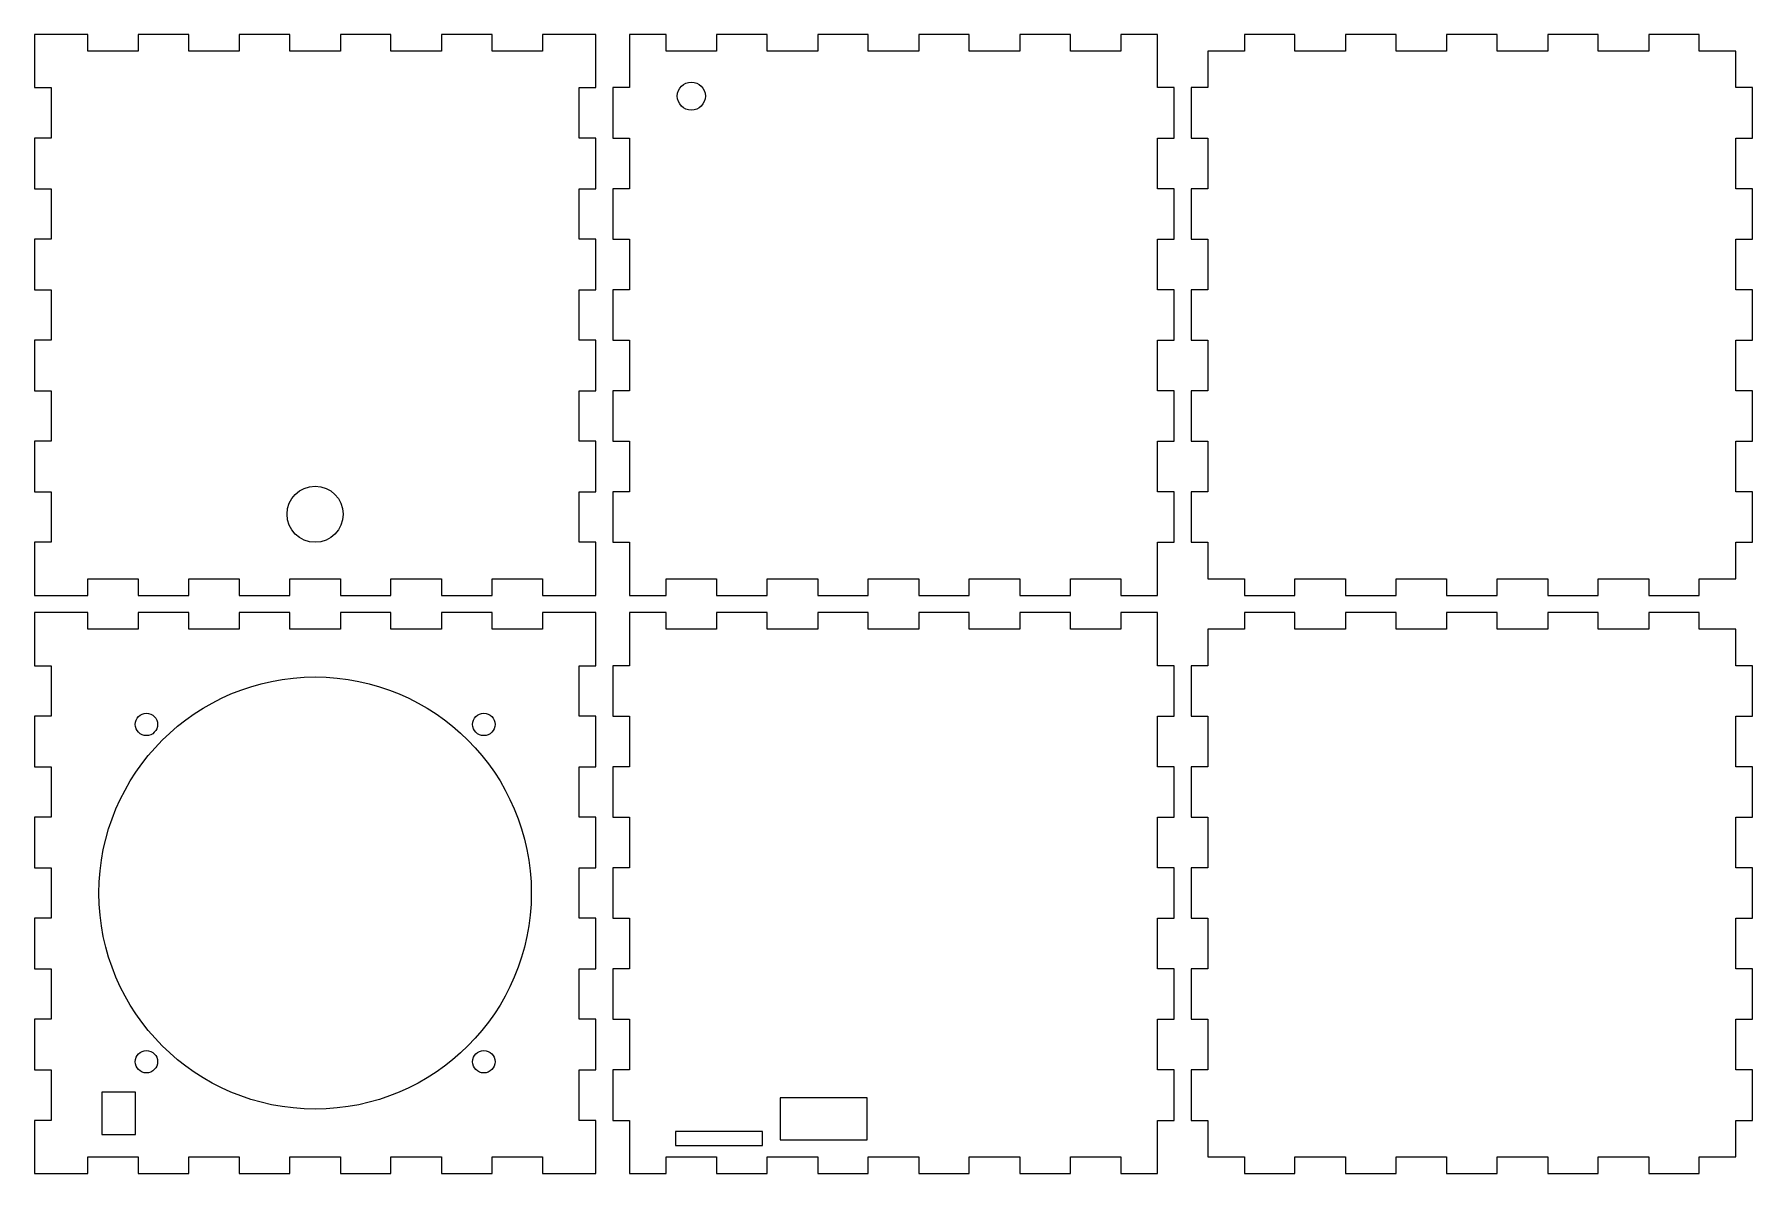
# Model space of a CAD drawing. Header units: inches. Extents: x 0 to 306, y 3 to 206.
import ezdxf

# ---------------------------------------------------------------- set-up
doc = ezdxf.new("R2010")
doc.units = ezdxf.units.IN
doc.header["$MEASUREMENT"] = 0
for name, color, linetype in [('back_outsideCutPath', 7, 'Continuous'), ('bottom_outsideCutPath', 7, 'Continuous'), ('front_outsideCutPath', 7, 'Continuous'), ('left_outsideCutPath', 7, 'Continuous'), ('right_outsideCutPath', 7, 'Continuous'), ('top_outsideCutPath', 7, 'Continuous')]:
    doc.layers.add(name, color=color, linetype=linetype)

msp = doc.modelspace()

# ---------------------------------------------------------------- linework, layer by layer
at = {"linetype": 'Continuous'}
for points in [[(12, 10), (18, 10), (18, 17.5), (12, 17.5)], [(132.8, 9), (148.3, 9), (148.3, 16.5), (132.8, 16.5)], [(114.2, 8), (129.7, 8), (129.7, 10.5), (114.2, 10.5)]]:
    msp.add_lwpolyline(points, close=True, dxfattribs=at)
for centre, radius in [((117, 195), 2.5), ((50, 120.5), 5), ((50, 53), 38.5), ((19.95, 83.05), 2), ((80.05, 83.05), 2), ((19.95, 22.95), 2), ((80.05, 22.95), 2)]:
    msp.add_circle(centre, radius, dxfattribs=at)
at = {"layer": 'back_outsideCutPath'}
for p, q in [((0, 206), (0, 196.5)), ((9.5, 206), (0, 206)), ((9.5, 203), (9.5, 206)), ((27.5, 206), (18.5, 206)), ((18.5, 206), (18.5, 203)), ((27.5, 203), (27.5, 206)), ((45.5, 206), (36.5, 206)), ((36.5, 206), (36.5, 203)), ((45.5, 203), (45.5, 206)), ((63.5, 206), (54.5, 206)), ((54.5, 206), (54.5, 203)), ((63.5, 203), (63.5, 206)), ((81.5, 206), (72.5, 206)), ((72.5, 206), (72.5, 203)), ((81.5, 203), (81.5, 206)), ((100, 206), (90.5, 206)), ((90.5, 206), (90.5, 203)), ((100, 196.5), (100, 206)), ((18.5, 203), (9.5, 203)), ((36.5, 203), (27.5, 203)), ((54.5, 203), (45.5, 203)), ((72.5, 203), (63.5, 203)), ((90.5, 203), (81.5, 203)), ((0, 196.5), (3, 196.5)), ((3, 196.5), (3, 187.5)), ((97, 187.5), (97, 196.5)), ((97, 196.5), (100, 196.5)), ((3, 187.5), (0, 187.5)), ((0, 187.5), (0, 178.5)), ((100, 187.5), (97, 187.5)), ((100, 178.5), (100, 187.5)), ((0, 178.5), (3, 178.5)), ((3, 178.5), (3, 169.5)), ((97, 169.5), (97, 178.5)), ((97, 178.5), (100, 178.5)), ((3, 169.5), (0, 169.5)), ((0, 169.5), (0, 160.5)), ((100, 169.5), (97, 169.5)), ((100, 160.5), (100, 169.5)), ((0, 160.5), (3, 160.5)), ((3, 160.5), (3, 151.5)), ((97, 151.5), (97, 160.5)), ((97, 160.5), (100, 160.5)), ((3, 151.5), (0, 151.5)), ((0, 151.5), (0, 142.5)), ((100, 151.5), (97, 151.5)), ((100, 142.5), (100, 151.5)), ((0, 142.5), (3, 142.5)), ((3, 142.5), (3, 133.5)), ((97, 133.5), (97, 142.5)), ((97, 142.5), (100, 142.5)), ((3, 133.5), (0, 133.5)), ((0, 133.5), (0, 124.5)), ((100, 133.5), (97, 133.5)), ((100, 124.5), (100, 133.5)), ((0, 124.5), (3, 124.5)), ((3, 124.5), (3, 115.5)), ((97, 115.5), (97, 124.5)), ((97, 124.5), (100, 124.5)), ((3, 115.5), (0, 115.5)), ((0, 115.5), (0, 106)), ((100, 115.5), (97, 115.5)), ((100, 106), (100, 115.5)), ((9.5, 106), (9.5, 109)), ((9.5, 109), (18.5, 109)), ((18.5, 109), (18.5, 106)), ((27.5, 106), (27.5, 109)), ((27.5, 109), (36.5, 109)), ((36.5, 109), (36.5, 106)), ((45.5, 106), (45.5, 109)), ((45.5, 109), (54.5, 109)), ((54.5, 109), (54.5, 106)), ((63.5, 106), (63.5, 109)), ((63.5, 109), (72.5, 109)), ((72.5, 109), (72.5, 106)), ((81.5, 106), (81.5, 109)), ((81.5, 109), (90.5, 109)), ((90.5, 109), (90.5, 106)), ((0, 106), (9.5, 106)), ((18.5, 106), (27.5, 106)), ((36.5, 106), (45.5, 106)), ((54.5, 106), (63.5, 106)), ((72.5, 106), (81.5, 106)), ((90.5, 106), (100, 106))]:
    msp.add_line(p, q, dxfattribs=at)
at = {"layer": 'bottom_outsideCutPath'}
for p, q in [((224.5, 206), (215.5, 206)), ((215.5, 206), (215.5, 203)), ((224.5, 203), (224.5, 206)), ((242.5, 206), (233.5, 206)), ((233.5, 206), (233.5, 203)), ((242.5, 203), (242.5, 206)), ((260.5, 206), (251.5, 206)), ((251.5, 206), (251.5, 203)), ((260.5, 203), (260.5, 206)), ((278.5, 206), (269.5, 206)), ((269.5, 206), (269.5, 203)), ((278.5, 203), (278.5, 206)), ((296.5, 206), (287.5, 206)), ((287.5, 206), (287.5, 203)), ((296.5, 203), (296.5, 206)), ((209, 203), (209, 196.5)), ((215.5, 203), (209, 203)), ((233.5, 203), (224.5, 203)), ((251.5, 203), (242.5, 203)), ((269.5, 203), (260.5, 203)), ((287.5, 203), (278.5, 203)), ((303, 203), (296.5, 203)), ((303, 196.5), (303, 203)), ((209, 196.5), (206, 196.5)), ((206, 196.5), (206, 187.5)), ((306, 196.5), (303, 196.5)), ((306, 187.5), (306, 196.5)), ((206, 187.5), (209, 187.5)), ((209, 187.5), (209, 178.5)), ((303, 178.5), (303, 187.5)), ((303, 187.5), (306, 187.5)), ((209, 178.5), (206, 178.5)), ((206, 178.5), (206, 169.5)), ((306, 178.5), (303, 178.5)), ((306, 169.5), (306, 178.5)), ((206, 169.5), (209, 169.5)), ((209, 169.5), (209, 160.5)), ((303, 160.5), (303, 169.5)), ((303, 169.5), (306, 169.5)), ((209, 160.5), (206, 160.5)), ((206, 160.5), (206, 151.5)), ((306, 160.5), (303, 160.5)), ((306, 151.5), (306, 160.5)), ((206, 151.5), (209, 151.5)), ((209, 151.5), (209, 142.5)), ((303, 142.5), (303, 151.5)), ((303, 151.5), (306, 151.5)), ((209, 142.5), (206, 142.5)), ((206, 142.5), (206, 133.5)), ((306, 142.5), (303, 142.5)), ((306, 133.5), (306, 142.5)), ((206, 133.5), (209, 133.5)), ((209, 133.5), (209, 124.5)), ((303, 124.5), (303, 133.5)), ((303, 133.5), (306, 133.5)), ((209, 124.5), (206, 124.5)), ((206, 124.5), (206, 115.5)), ((306, 124.5), (303, 124.5)), ((306, 115.5), (306, 124.5)), ((206, 115.5), (209, 115.5)), ((209, 115.5), (209, 109)), ((303, 109), (303, 115.5)), ((303, 115.5), (306, 115.5)), ((209, 109), (215.5, 109)), ((215.5, 109), (215.5, 106)), ((224.5, 106), (224.5, 109)), ((224.5, 109), (233.5, 109)), ((233.5, 109), (233.5, 106)), ((242.5, 106), (242.5, 109)), ((242.5, 109), (251.5, 109)), ((251.5, 109), (251.5, 106)), ((260.5, 106), (260.5, 109)), ((260.5, 109), (269.5, 109)), ((269.5, 109), (269.5, 106)), ((278.5, 106), (278.5, 109)), ((278.5, 109), (287.5, 109)), ((287.5, 109), (287.5, 106)), ((296.5, 106), (296.5, 109)), ((296.5, 109), (303, 109)), ((215.5, 106), (224.5, 106)), ((233.5, 106), (242.5, 106)), ((251.5, 106), (260.5, 106)), ((269.5, 106), (278.5, 106)), ((287.5, 106), (296.5, 106))]:
    msp.add_line(p, q, dxfattribs=at)
at = {"layer": 'front_outsideCutPath'}
for p, q in [((0, 103), (0, 93.5)), ((9.5, 103), (0, 103)), ((9.5, 100), (9.5, 103)), ((27.5, 103), (18.5, 103)), ((18.5, 103), (18.5, 100)), ((27.5, 100), (27.5, 103)), ((45.5, 103), (36.5, 103)), ((36.5, 103), (36.5, 100)), ((45.5, 100), (45.5, 103)), ((63.5, 103), (54.5, 103)), ((54.5, 103), (54.5, 100)), ((63.5, 100), (63.5, 103)), ((81.5, 103), (72.5, 103)), ((72.5, 103), (72.5, 100)), ((81.5, 100), (81.5, 103)), ((100, 103), (90.5, 103)), ((90.5, 103), (90.5, 100)), ((100, 93.5), (100, 103)), ((18.5, 100), (9.5, 100)), ((36.5, 100), (27.5, 100)), ((54.5, 100), (45.5, 100)), ((72.5, 100), (63.5, 100)), ((90.5, 100), (81.5, 100)), ((0, 93.5), (3, 93.5)), ((3, 93.5), (3, 84.5)), ((97, 84.5), (97, 93.5)), ((97, 93.5), (100, 93.5)), ((3, 84.5), (0, 84.5)), ((0, 84.5), (0, 75.5)), ((100, 84.5), (97, 84.5)), ((100, 75.5), (100, 84.5)), ((0, 75.5), (3, 75.5)), ((3, 75.5), (3, 66.5)), ((97, 66.5), (97, 75.5)), ((97, 75.5), (100, 75.5)), ((3, 66.5), (0, 66.5)), ((0, 66.5), (0, 57.5)), ((100, 66.5), (97, 66.5)), ((100, 57.5), (100, 66.5)), ((0, 57.5), (3, 57.5)), ((3, 57.5), (3, 48.5)), ((97, 48.5), (97, 57.5)), ((97, 57.5), (100, 57.5)), ((3, 48.5), (0, 48.5)), ((0, 48.5), (0, 39.5)), ((100, 48.5), (97, 48.5)), ((100, 39.5), (100, 48.5)), ((0, 39.5), (3, 39.5)), ((3, 39.5), (3, 30.5)), ((97, 30.5), (97, 39.5)), ((97, 39.5), (100, 39.5)), ((3, 30.5), (0, 30.5)), ((0, 30.5), (0, 21.5)), ((100, 30.5), (97, 30.5)), ((100, 21.5), (100, 30.5)), ((0, 21.5), (3, 21.5)), ((3, 21.5), (3, 12.5)), ((97, 12.5), (97, 21.5)), ((97, 21.5), (100, 21.5)), ((3, 12.5), (0, 12.5)), ((0, 12.5), (0, 3)), ((100, 12.5), (97, 12.5)), ((100, 3), (100, 12.5)), ((9.5, 3), (9.5, 6)), ((9.5, 6), (18.5, 6)), ((18.5, 6), (18.5, 3)), ((27.5, 3), (27.5, 6)), ((27.5, 6), (36.5, 6)), ((36.5, 6), (36.5, 3)), ((45.5, 3), (45.5, 6)), ((45.5, 6), (54.5, 6)), ((54.5, 6), (54.5, 3)), ((63.5, 3), (63.5, 6)), ((63.5, 6), (72.5, 6)), ((72.5, 6), (72.5, 3)), ((81.5, 3), (81.5, 6)), ((81.5, 6), (90.5, 6)), ((90.5, 6), (90.5, 3)), ((0, 3), (9.5, 3)), ((18.5, 3), (27.5, 3)), ((36.5, 3), (45.5, 3)), ((54.5, 3), (63.5, 3)), ((72.5, 3), (81.5, 3)), ((90.5, 3), (100, 3))]:
    msp.add_line(p, q, dxfattribs=at)
at = {"layer": 'left_outsideCutPath'}
for p, q in [((106, 103), (106, 93.5)), ((112.5, 103), (106, 103)), ((112.5, 100), (112.5, 103)), ((130.5, 103), (121.5, 103)), ((121.5, 103), (121.5, 100)), ((130.5, 100), (130.5, 103)), ((148.5, 103), (139.5, 103)), ((139.5, 103), (139.5, 100)), ((148.5, 100), (148.5, 103)), ((166.5, 103), (157.5, 103)), ((157.5, 103), (157.5, 100)), ((166.5, 100), (166.5, 103)), ((184.5, 103), (175.5, 103)), ((175.5, 103), (175.5, 100)), ((184.5, 100), (184.5, 103)), ((200, 103), (193.5, 103)), ((193.5, 103), (193.5, 100)), ((200, 93.5), (200, 103)), ((121.5, 100), (112.5, 100)), ((139.5, 100), (130.5, 100)), ((157.5, 100), (148.5, 100)), ((175.5, 100), (166.5, 100)), ((193.5, 100), (184.5, 100)), ((106, 93.5), (103, 93.5)), ((103, 93.5), (103, 84.5)), ((203, 93.5), (200, 93.5)), ((203, 84.5), (203, 93.5)), ((103, 84.5), (106, 84.5)), ((106, 84.5), (106, 75.5)), ((200, 75.5), (200, 84.5)), ((200, 84.5), (203, 84.5)), ((106, 75.5), (103, 75.5)), ((103, 75.5), (103, 66.5)), ((203, 75.5), (200, 75.5)), ((203, 66.5), (203, 75.5)), ((103, 66.5), (106, 66.5)), ((106, 66.5), (106, 57.5)), ((200, 57.5), (200, 66.5)), ((200, 66.5), (203, 66.5)), ((106, 57.5), (103, 57.5)), ((103, 57.5), (103, 48.5)), ((203, 57.5), (200, 57.5)), ((203, 48.5), (203, 57.5)), ((103, 48.5), (106, 48.5)), ((106, 48.5), (106, 39.5)), ((200, 39.5), (200, 48.5)), ((200, 48.5), (203, 48.5)), ((106, 39.5), (103, 39.5)), ((103, 39.5), (103, 30.5)), ((203, 39.5), (200, 39.5)), ((203, 30.5), (203, 39.5)), ((103, 30.5), (106, 30.5)), ((106, 30.5), (106, 21.5)), ((200, 21.5), (200, 30.5)), ((200, 30.5), (203, 30.5)), ((106, 21.5), (103, 21.5)), ((103, 21.5), (103, 12.5)), ((203, 21.5), (200, 21.5)), ((203, 12.5), (203, 21.5)), ((103, 12.5), (106, 12.5)), ((106, 12.5), (106, 3)), ((200, 3), (200, 12.5)), ((200, 12.5), (203, 12.5)), ((112.5, 3), (112.5, 6)), ((112.5, 6), (121.5, 6)), ((121.5, 6), (121.5, 3)), ((130.5, 3), (130.5, 6)), ((130.5, 6), (139.5, 6)), ((139.5, 6), (139.5, 3)), ((148.5, 3), (148.5, 6)), ((148.5, 6), (157.5, 6)), ((157.5, 6), (157.5, 3)), ((166.5, 3), (166.5, 6)), ((166.5, 6), (175.5, 6)), ((175.5, 6), (175.5, 3)), ((184.5, 3), (184.5, 6)), ((184.5, 6), (193.5, 6)), ((193.5, 6), (193.5, 3)), ((106, 3), (112.5, 3)), ((121.5, 3), (130.5, 3)), ((139.5, 3), (148.5, 3)), ((157.5, 3), (166.5, 3)), ((175.5, 3), (184.5, 3)), ((193.5, 3), (200, 3))]:
    msp.add_line(p, q, dxfattribs=at)
at = {"layer": 'right_outsideCutPath'}
for p, q in [((106, 206), (106, 196.5)), ((112.5, 206), (106, 206)), ((112.5, 203), (112.5, 206)), ((130.5, 206), (121.5, 206)), ((121.5, 206), (121.5, 203)), ((130.5, 203), (130.5, 206)), ((148.5, 206), (139.5, 206)), ((139.5, 206), (139.5, 203)), ((148.5, 203), (148.5, 206)), ((166.5, 206), (157.5, 206)), ((157.5, 206), (157.5, 203)), ((166.5, 203), (166.5, 206)), ((184.5, 206), (175.5, 206)), ((175.5, 206), (175.5, 203)), ((184.5, 203), (184.5, 206)), ((200, 206), (193.5, 206)), ((193.5, 206), (193.5, 203)), ((200, 196.5), (200, 206)), ((121.5, 203), (112.5, 203)), ((139.5, 203), (130.5, 203)), ((157.5, 203), (148.5, 203)), ((175.5, 203), (166.5, 203)), ((193.5, 203), (184.5, 203)), ((106, 196.5), (103, 196.5)), ((103, 196.5), (103, 187.5)), ((203, 196.5), (200, 196.5)), ((203, 187.5), (203, 196.5)), ((103, 187.5), (106, 187.5)), ((106, 187.5), (106, 178.5)), ((200, 178.5), (200, 187.5)), ((200, 187.5), (203, 187.5)), ((106, 178.5), (103, 178.5)), ((103, 178.5), (103, 169.5)), ((203, 178.5), (200, 178.5)), ((203, 169.5), (203, 178.5)), ((103, 169.5), (106, 169.5)), ((106, 169.5), (106, 160.5)), ((200, 160.5), (200, 169.5)), ((200, 169.5), (203, 169.5)), ((106, 160.5), (103, 160.5)), ((103, 160.5), (103, 151.5)), ((203, 160.5), (200, 160.5)), ((203, 151.5), (203, 160.5)), ((103, 151.5), (106, 151.5)), ((106, 151.5), (106, 142.5)), ((200, 142.5), (200, 151.5)), ((200, 151.5), (203, 151.5)), ((106, 142.5), (103, 142.5)), ((103, 142.5), (103, 133.5)), ((203, 142.5), (200, 142.5)), ((203, 133.5), (203, 142.5)), ((103, 133.5), (106, 133.5)), ((106, 133.5), (106, 124.5)), ((200, 124.5), (200, 133.5)), ((200, 133.5), (203, 133.5)), ((106, 124.5), (103, 124.5)), ((103, 124.5), (103, 115.5)), ((203, 124.5), (200, 124.5)), ((203, 115.5), (203, 124.5)), ((103, 115.5), (106, 115.5)), ((106, 115.5), (106, 106)), ((200, 106), (200, 115.5)), ((200, 115.5), (203, 115.5)), ((112.5, 106), (112.5, 109)), ((112.5, 109), (121.5, 109)), ((121.5, 109), (121.5, 106)), ((130.5, 106), (130.5, 109)), ((130.5, 109), (139.5, 109)), ((139.5, 109), (139.5, 106)), ((148.5, 106), (148.5, 109)), ((148.5, 109), (157.5, 109)), ((157.5, 109), (157.5, 106)), ((166.5, 106), (166.5, 109)), ((166.5, 109), (175.5, 109)), ((175.5, 109), (175.5, 106)), ((184.5, 106), (184.5, 109)), ((184.5, 109), (193.5, 109)), ((193.5, 109), (193.5, 106)), ((106, 106), (112.5, 106)), ((121.5, 106), (130.5, 106)), ((139.5, 106), (148.5, 106)), ((157.5, 106), (166.5, 106)), ((175.5, 106), (184.5, 106)), ((193.5, 106), (200, 106))]:
    msp.add_line(p, q, dxfattribs=at)
at = {"layer": 'top_outsideCutPath'}
for p, q in [((224.5, 103), (215.5, 103)), ((215.5, 103), (215.5, 100)), ((224.5, 100), (224.5, 103)), ((242.5, 103), (233.5, 103)), ((233.5, 103), (233.5, 100)), ((242.5, 100), (242.5, 103)), ((260.5, 103), (251.5, 103)), ((251.5, 103), (251.5, 100)), ((260.5, 100), (260.5, 103)), ((278.5, 103), (269.5, 103)), ((269.5, 103), (269.5, 100)), ((278.5, 100), (278.5, 103)), ((296.5, 103), (287.5, 103)), ((287.5, 103), (287.5, 100)), ((296.5, 100), (296.5, 103)), ((209, 100), (209, 93.5)), ((215.5, 100), (209, 100)), ((233.5, 100), (224.5, 100)), ((251.5, 100), (242.5, 100)), ((269.5, 100), (260.5, 100)), ((287.5, 100), (278.5, 100)), ((303, 100), (296.5, 100)), ((303, 93.5), (303, 100)), ((209, 93.5), (206, 93.5)), ((206, 93.5), (206, 84.5)), ((306, 93.5), (303, 93.5)), ((306, 84.5), (306, 93.5)), ((206, 84.5), (209, 84.5)), ((209, 84.5), (209, 75.5)), ((303, 75.5), (303, 84.5)), ((303, 84.5), (306, 84.5)), ((209, 75.5), (206, 75.5)), ((206, 75.5), (206, 66.5)), ((306, 75.5), (303, 75.5)), ((306, 66.5), (306, 75.5)), ((206, 66.5), (209, 66.5)), ((209, 66.5), (209, 57.5)), ((303, 57.5), (303, 66.5)), ((303, 66.5), (306, 66.5)), ((209, 57.5), (206, 57.5)), ((206, 57.5), (206, 48.5)), ((306, 57.5), (303, 57.5)), ((306, 48.5), (306, 57.5)), ((206, 48.5), (209, 48.5)), ((209, 48.5), (209, 39.5)), ((303, 39.5), (303, 48.5)), ((303, 48.5), (306, 48.5)), ((209, 39.5), (206, 39.5)), ((206, 39.5), (206, 30.5)), ((306, 39.5), (303, 39.5)), ((306, 30.5), (306, 39.5)), ((206, 30.5), (209, 30.5)), ((209, 30.5), (209, 21.5)), ((303, 21.5), (303, 30.5)), ((303, 30.5), (306, 30.5)), ((209, 21.5), (206, 21.5)), ((206, 21.5), (206, 12.5)), ((306, 21.5), (303, 21.5)), ((306, 12.5), (306, 21.5)), ((206, 12.5), (209, 12.5)), ((209, 12.5), (209, 6)), ((303, 6), (303, 12.5)), ((303, 12.5), (306, 12.5)), ((209, 6), (215.5, 6)), ((215.5, 6), (215.5, 3)), ((224.5, 3), (224.5, 6)), ((224.5, 6), (233.5, 6)), ((233.5, 6), (233.5, 3)), ((242.5, 3), (242.5, 6)), ((242.5, 6), (251.5, 6)), ((251.5, 6), (251.5, 3)), ((260.5, 3), (260.5, 6)), ((260.5, 6), (269.5, 6)), ((269.5, 6), (269.5, 3)), ((278.5, 3), (278.5, 6)), ((278.5, 6), (287.5, 6)), ((287.5, 6), (287.5, 3)), ((296.5, 3), (296.5, 6)), ((296.5, 6), (303, 6)), ((215.5, 3), (224.5, 3)), ((233.5, 3), (242.5, 3)), ((251.5, 3), (260.5, 3)), ((269.5, 3), (278.5, 3)), ((287.5, 3), (296.5, 3))]:
    msp.add_line(p, q, dxfattribs=at)

doc.saveas('drawing.dxf')
